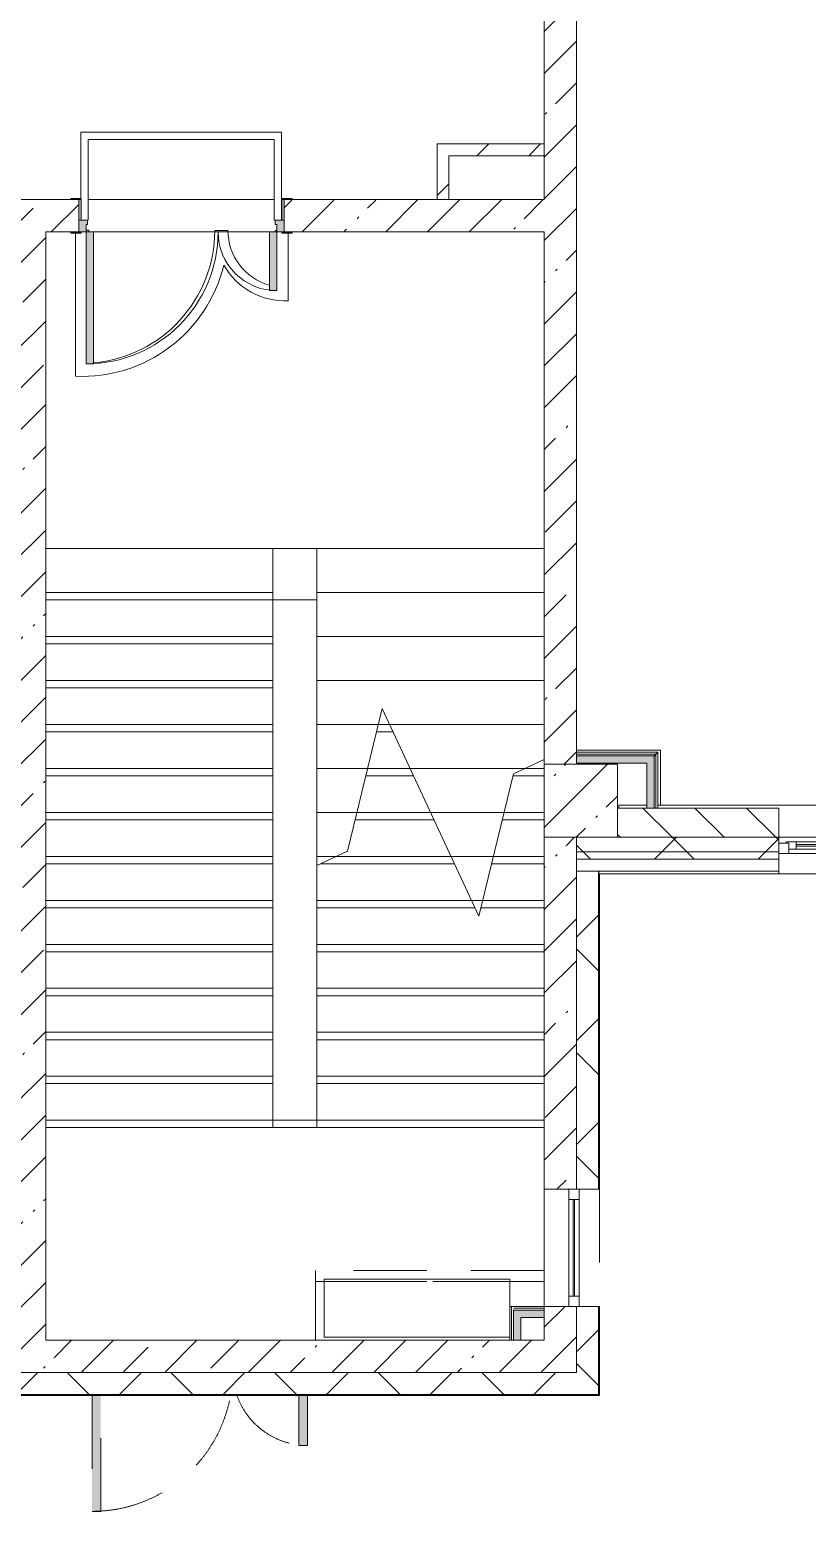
# Model space of a CAD drawing. Header units: millimetres. Extents: x -2766 to 205613, y -8553 to 29000.
# Drawn here: x 150573 to 155879, y -1048 to 9060 of the extents above; entities that cross this region are included whole.
import ezdxf

# ---------------------------------------------------------------- set-up
doc = ezdxf.new("R2010")
doc.units = ezdxf.units.MM
doc.linetypes.add('200_ШТРИХ__ш1_п0_6_', pattern=[800, 500, -300])
for name, color, linetype, lineweight in [('A-DETL-MBND-1', 7, '200_ШТРИХ__ш1_п0_6_', 9), ('A-GLAZ-2', 7, 'Continuous', 5), ('A-WALL', 7, 'Continuous', 9), ('A-WALL-3', 7, 'Continuous', 5), ('I-WALL-3', 7, 'Continuous', 5), ('S-COLS-2', 7, 'Continuous', 5), ('S-STRS-2', 7, 'Continuous', 5), ('S-STRS-MBND-1', 7, 'Continuous', 5)]:
    doc.layers.add(name, color=color, linetype=linetype, lineweight=lineweight)
for name, color, linetype, lineweight, true_color in [('A-DOOR-2', 7, 'Continuous', 5, 0xaaaaaa), ('A-DOOR-3', 7, 'Continuous', 5, 0xe2e2e2), ('A-DOOR-FRAM-3', 7, 'Continuous', 5, 0xe2e2e2), ('A-DOOR-FRAM-4', 7, 'Continuous', 5, 0xaaaaaa), ('A-FLOR-2', 7, 'Continuous', 5, 0xaaaaaa), ('I-WALL-1', 7, 'Continuous', 9, 0xe7e7e7), ('I-WALL-2', 7, 'Continuous', 5, 0xe7e7e7)]:
    doc.layers.add(name, color=color, linetype=linetype, lineweight=lineweight, true_color=true_color)
pattern_1 = [(45, (78603, 0), (-353.5534, 353.5534), []), (135, (78603, 0), (-353.5534, -353.5534), [])]
pattern_2 = [(45, (78603, 0), (-285.1231, 285.1231), []), (45, (78888.1, 0), (-285.1231, 285.1231), [504.031, -100.806, 16.764, -84.042])]
pattern_3 = [(45, (78602.98, 0), (-176.7767, 176.7767), [])]
pattern_4 = [(45, (78603, 0), (-530.33, 530.33), []), (135, (78603, 0), (-530.33, -530.33), [])]

# ---------------------------------------------------------------- blocks, each defined once
blk = doc.blocks.new('BSC_Колонна _Прямоугольная - 500х500-V181-2_2_1_птичка')
at = {"layer": 'S-COLS-2'}
h = blk.add_hatch(dxfattribs=at)
h.set_pattern_fill('FP_117', color=256, style=0, pattern_type=2)
h.set_pattern_definition([(45, (-75730, -3800), (-285.1231, 285.1231), []), (45, (-75444.88, -3800), (-285.1231, 285.1231), [504.031, -100.806, 16.764, -84.042])])
h.paths.add_polyline_path([(128, -250), (250, -250), (250, 250), (-250, 250), (-250, -250), (-30, -250)])
for p, q in [((250, 250), (-250, 250)), ((-250, 250), (-250, -250)), ((250, -250), (250, 250)), ((-250, -250), (250, -250))]:
    blk.add_line(p, q, dxfattribs=at)
blk = doc.blocks.new('110_Дверь_СКБ_2Ст - Д-1 Лестничная клетка EIS60-24319353-2_2_1_птичка')
at = {"layer": 'A-DOOR-3'}
for points in [[(662, 1010), (612, 1005), (612, 110), (662, 110), (662, 962)], [(-638, 510), (-638, 110), (-588, 110), (-588, 510), (-628, 510)], [(697, 30), (699, -110), (712, -110), (712, 30), (699, 30)]]:
    blk.add_hatch(color=256, dxfattribs=at).paths.add_polyline_path(points)
h = blk.add_hatch(color=256, dxfattribs=at)
h.paths.add_polyline_path([(-688, 110), (-688, 30), (-628, 30), (-628, 60), (-638, 60), (-638, 110)])
h.paths.add_polyline_path([(712, 110), (662, 110), (662, 60), (652, 60), (652, 30), (712, 30), (712, 106)])
at = {"layer": 'A-DOOR-FRAM-3'}
for points in [[(-713, 118), (-743, 118), (-743, 110), (-673, 110), (-673, 118), (-695, 118)], [(697, 118), (697, 110), (767, 110), (767, 118), (712, 118)], [(-673, 30), (-688, 30), (-688, -110), (-673, -110), (-673, 30)], [(-713, -110), (-743, -110), (-743, -118), (-673, -118), (-673, -110), (-688, -110)], [(697, -110), (699, -118), (767, -118), (767, -110), (699, -110)]]:
    blk.add_hatch(color=256, dxfattribs=at).paths.add_polyline_path(points)
at = {"layer": 'A-DOOR-2'}
for p, q in [((662, 1010), (612, 1010)), ((612, 1010), (612, 110)), ((662, 110), (662, 1010)), ((-638, 510), (-638, 110)), ((-588, 510), (-638, 510)), ((-588, 110), (-588, 510)), ((-638, 110), (-588, 110)), ((612, 110), (662, 110))]:
    blk.add_line(p, q, dxfattribs=at)
for centre, radius, start, end in [((662, 110), 900, 90, 180), ((-638, 110), 400, 360, 90)]:
    blk.add_arc(centre, radius, start, end, dxfattribs=at)
at = {"layer": 'A-DOOR-FRAM-4'}
for p, q in [((-673, 118), (-743, 118)), ((-743, 118), (-743, 110)), ((-743, 110), (-673, 110)), ((-638, 110), (-688, 110)), ((-688, 110), (-688, 30)), ((-673, 110), (-673, 118)), ((-638, 60), (-638, 110)), ((662, 110), (662, 60)), ((712, 110), (662, 110)), ((767, 118), (697, 118)), ((697, 118), (697, 110)), ((697, 110), (767, 110)), ((712, 30), (712, 110)), ((767, 110), (767, 118)), ((-688, 30), (-628, 30)), ((-673, 30), (-688, 30)), ((-688, 30), (-688, -110)), ((-673, -110), (-673, 30)), ((-628, 60), (-638, 60)), ((-628, 30), (-628, 60)), ((662, 60), (652, 60)), ((652, 60), (652, 30)), ((652, 30), (712, 30)), ((712, 30), (697, 30)), ((697, 30), (697, -110)), ((712, -110), (712, 30)), ((-673, -110), (-743, -110)), ((-743, -110), (-743, -118)), ((-743, -118), (-673, -118)), ((-688, -110), (-673, -110)), ((-673, -118), (-673, -110)), ((697, -110), (712, -110)), ((767, -110), (697, -110)), ((697, -110), (697, -118)), ((697, -118), (767, -118)), ((767, -118), (767, -110))]:
    blk.add_line(p, q, dxfattribs=at)
blk = doc.blocks.new('120_Окно_СКБ_1Ст - 120_Окно_СКБ_1Ст 900х2500_h_-19906150-2_2_1_птичка')
at = {"layer": 'A-GLAZ-2'}
for p, q in [((-450, -75), (-450, -5)), ((-450, -5), (-380, -5)), ((450, -5), (-450, -5)), ((-380, -75), (-450, -75)), ((-450, -75), (-400, -75)), ((-380, -75), (-400, -75)), ((-400, -75), (-400, -85)), ((-400, -85), (400, -85)), ((400, -85), (-400, -85)), ((-380, -5), (-380, -75)), ((380, -35), (-380, -35)), ((-380, -35), (-380, -75)), ((-330, -85), (-330, -35)), ((-330, -55), (330, -55)), ((330, -65), (-330, -65)), ((330, -85), (330, -35)), ((380, -75), (380, -5)), ((380, -5), (450, -5)), ((380, -75), (380, -35)), ((450, -75), (380, -75)), ((400, -75), (380, -75)), ((400, -75), (450, -75)), ((400, -85), (400, -75)), ((450, -5), (450, -75))]:
    blk.add_line(p, q, dxfattribs=at)
blk = doc.blocks.new('110_Дверь_СКБ_2Ст_Наружная - ДН-1_л__ Двухстворчатая 1350 х3200 _ЛК_ в свету с верхним остеклением 2-V249-2_2_1_птичка')
at = {"layer": 'A-DETL-MBND-1'}
for points in [[(754, 869), (694, 869), (694, 79), (754, 79), (754, 92)], [(-716, 419), (-716, 79), (-656, 79), (-656, 419)]]:
    blk.add_hatch(color=256, dxfattribs=at).paths.add_polyline_path(points)
for p, q in [((754, 869), (694, 869)), ((694, 869), (694, 79)), ((754, 79), (754, 869)), ((-716, 419), (-716, 79)), ((-656, 419), (-716, 419)), ((-656, 79), (-656, 419))]:
    blk.add_line(p, q, dxfattribs=at)
for centre, radius, start, end in [((754, -91), 960, 90, 169.737), ((-716, -91), 510, 19.5984, 90)]:
    blk.add_arc(centre, radius, start, end, dxfattribs=at)
blk = doc.blocks.new('120_Окно_СКБ_1Ст - 120_Окно_СКБ_1Ст 800х2500 EI30-23532001-2_2_1_птичка')
at = {"layer": 'A-GLAZ-2'}
for p, q in [((-400, -127), (-400, -57)), ((-400, -57), (-330, -57)), ((400, -57), (-400, -57)), ((-330, -57), (-330, -127)), ((330, -87), (-330, -87)), ((330, -97), (-330, -97)), ((330, -127), (330, -57)), ((330, -57), (400, -57)), ((400, -57), (400, -127)), ((-330, -127), (-400, -127)), ((-400, -127), (400, -127)), ((400, -127), (330, -127))]:
    blk.add_line(p, q, dxfattribs=at)
blk = doc.blocks.new('Зашивка приборов отопления27 - Зашивка приборов отопления-33322407-2_2_1_птичка')
at = {"layer": 'A-DETL-MBND-1'}
for p, q in [((75480, 595), (73920, 595)), ((73920, 595), (73920, 520)), ((73920, 520), (73920, 120)), ((75480, 520), (73920, 520)), ((73920, 520), (73920, 120)), ((73920, 520), (75480, 520)), ((75480, 520), (75480, 595)), ((75480, 350), (75480, 520))]:
    blk.add_line(p, q, dxfattribs=at)

msp = doc.modelspace()

# ---------------------------------------------------------------- hatches: boundary and pattern name
at = {"layer": 'A-WALL-3'}
h = msp.add_hatch(dxfattribs=at)
h.set_pattern_fill('FP_125', color=256, style=0, pattern_type=2)
h.set_pattern_definition([(135, (78602.98, 0), (-176.7767, -176.7767), [])])
h.paths.add_polyline_path([(158953, 3550), (158953, 3750), (158683, 3750), (158683, 3550), (158741.1, 3550)])
h.paths.add_polyline_path([(154593, 3550), (155683, 3550), (155683, 3750), (154583, 3750), (154583, 3550)])
h.paths.add_polyline_path([(157783, 3550), (157783, 3750), (156583, 3750), (156583, 3550), (156939.6, 3550)])
h = msp.add_hatch(dxfattribs=at)
h.set_pattern_fill('FP_121', color=256, style=0, pattern_type=2)
h.set_pattern_definition(pattern_1)
h.paths.add_polyline_path([(159641.9, 3450), (160023, 3450), (160023, 3550), (158683, 3550), (158683, 3450), (159453, 3450)])
h.paths.add_polyline_path([(163303, 3450), (163303, 3550), (162723, 3550), (162723, 3450), (163245, 3450)])
h.paths.add_polyline_path([(154483, 3450), (155683, 3450), (155683, 3550), (154303, 3550), (154303, 3450), (154461, 3450)])
h.paths.add_polyline_path([(157783, 3450), (157783, 3550), (156583, 3550), (156583, 3450), (156939.6, 3450)])
h = msp.add_hatch(dxfattribs=at)
h.set_pattern_fill('FP_121', color=256, style=0, pattern_type=2)
h.set_pattern_definition(pattern_1)
h.paths.add_polyline_path([(162723, 3400), (163403, 3400), (163403, 3450), (162723, 3450), (162723, 3440)])
h.paths.add_polyline_path([(154583, 3400), (155683, 3400), (155683, 3450), (154303, 3450), (154303, 3400), (154483, 3400)])
h.paths.add_polyline_path([(156583, 3400), (157783, 3400), (157783, 3450), (156583, 3450)])
h.paths.add_polyline_path([(159641.9, 3400), (160023, 3400), (160023, 3450), (158683, 3450), (158683, 3400), (158741.1, 3400)])
h = msp.add_hatch(dxfattribs=at)
h.set_pattern_fill('FP_121', color=256, style=0, pattern_type=2)
h.set_pattern_definition(pattern_1)
h.paths.add_polyline_path([(154303, -250), (154453, -250), (154453, 350), (154303, 350), (154303, -100)])
h.paths.add_polyline_path([(154453, 1150), (154453, 3320), (154303, 3320), (154303, 1150)])
h = msp.add_hatch(dxfattribs=at)
h.set_pattern_fill('FP_121', color=256, style=0, pattern_type=2)
h.set_pattern_definition(pattern_1)
h.paths.add_polyline_path([(154237.2, -250), (154303, -250), (154303, -100), (150163, -100), (150163, -250), (154083, -250)])
h.paths.add_polyline_path([(145663, -250), (149263, -247.5), (149263, -100), (145663, -100), (145663, -240)])
h.paths.add_polyline_path([(135013, -250), (135763, -250), (135763, -100), (135013, -100), (135013, -217.8)])
h.paths.add_polyline_path([(144328.6, -250), (144763, -250), (144763, -100), (143763, -100), (143763, -250)])
h.paths.add_polyline_path([(136663, -250), (137413, -250), (137413, -100), (136663, -100), (136663, -221.2)])
h.paths.add_polyline_path([(140663, -250), (140663, -100), (139513, -100), (139513, -250), (139824.7, -250)])
h.paths.add_polyline_path([(131913, -250), (131913, -100), (130513, -100), (130513, -250), (131717.7, -250)])
h.paths.add_polyline_path([(123913, -250), (123913, -100), (123539.3, -100), (123539.3, -250)])
h.paths.add_polyline_path([(126013, -250), (127413, -250), (127413, -100), (126013, -100), (126013, -199)])
h.paths.add_polyline_path([(121263, -250), (122639.3, -250), (122639.3, -100), (121263, -100), (121263, -189.1)])
h.paths.add_polyline_path([(117363, -250), (118163, -250), (118163, -100), (117363, -100), (117363, -181)])
at = {"layer": 'I-WALL-1'}
msp.add_hatch(color=256, dxfattribs=at).paths.add_polyline_path([(153923, 120), (153923, 325), (153873, 320.1), (153873, 120)])
at = {"layer": 'I-WALL-2'}
for points in [[(154782.4, 4055), (154832.4, 4055), (154832.4, 4105), (154303, 4105), (154303, 4055), (154583, 4055)], [(154832.4, 3750), (154832.4, 4055), (154782.4, 4055), (154782.4, 3750)], [(153923, 275), (154083, 275), (154083, 325), (153923, 320.1), (153923, 306.8)]]:
    msp.add_hatch(color=256, dxfattribs=at).paths.add_polyline_path(points)
at = {"layer": 'I-WALL-3'}
h = msp.add_hatch(dxfattribs=at)
h.set_pattern_fill('FP_123', color=256, style=0, pattern_type=2)
h.set_pattern_definition(pattern_2)
h.paths.add_polyline_path([(154083, 7900), (154303, 7900), (154303, 9352.3), (154083, 9352.3), (154083, 8011.4)])
h.paths.add_polyline_path([(154083, 10792.3), (154303, 10792.3), (154303, 10900), (154083, 10900)])
h = msp.add_hatch(dxfattribs=at)
h.set_pattern_fill('FP_127', color=256, style=0, pattern_type=2)
h.set_pattern_definition(pattern_3)
h.paths.add_polyline_path([(153353, 7900), (153433, 7900), (153433, 8280), (153353, 8280), (153353, 7927.1)])
h = msp.add_hatch(dxfattribs=at)
h.set_pattern_fill('FP_127', color=256, style=0, pattern_type=2)
h.set_pattern_definition(pattern_3)
h.paths.add_polyline_path([(154066.6, 8200), (154083, 8200), (154083, 8280), (153433, 8280), (153433, 8200), (153780.8, 8200)])
h = msp.add_hatch(dxfattribs=at)
h.set_pattern_fill('FP_123', color=256, style=0, pattern_type=2)
h.set_pattern_definition(pattern_2)
h.paths.add_polyline_path([(150463, 120), (150683, 120), (150683, 7900), (150463, 7900), (150463, 301.1)])
h = msp.add_hatch(dxfattribs=at)
h.set_pattern_fill('FP_123', color=256, style=0, pattern_type=2)
h.set_pattern_definition(pattern_2)
h.paths.add_polyline_path([(154083, 7680), (154083, 7900), (152308, 7896.2), (152308, 7680), (153538.7, 7680)])
h.paths.add_polyline_path([(150887.9, 7680), (150908, 7683.8), (150908, 7900), (150683, 7900), (150683, 7680), (150886.7, 7680)])
h = msp.add_hatch(dxfattribs=at)
h.set_pattern_fill('FP_123', color=256, style=0, pattern_type=2)
h.set_pattern_definition(pattern_2)
h.paths.add_polyline_path([(154083, -100), (154303, -100), (154303, 350), (154083, 350), (154083, 69.7)])
h.paths.add_polyline_path([(154083, 1150), (154303, 1150), (154303, 3550), (154083, 3550), (154083, 3278.3)])
h.paths.add_polyline_path([(154237.2, 4050), (154303, 4050), (154303, 7900), (154083, 7900), (154083, 4050)])
h = msp.add_hatch(dxfattribs=at)
h.set_pattern_fill('FP_180', color=256, style=0, pattern_type=2)
h.set_pattern_definition(pattern_4)
h.paths.add_polyline_path([(154857.4, 4117.5), (154857.4, 4130), (154303, 4130), (154303, 4117.5), (154844.9, 4117.5)])
h = msp.add_hatch(dxfattribs=at)
h.set_pattern_fill('FP_180', color=256, style=0, pattern_type=2)
h.set_pattern_definition(pattern_4)
h.paths.add_polyline_path([(154844.9, 4105), (154844.9, 4117.5), (154303, 4117.5), (154303, 4105), (154832.4, 4105)])
h = msp.add_hatch(dxfattribs=at)
h.set_pattern_fill('FP_180', color=256, style=0, pattern_type=2)
h.set_pattern_definition(pattern_4)
h.paths.add_polyline_path([(154832.4, 3750), (154844.9, 3750), (154842.8, 4105), (154832.4, 4105), (154832.4, 3770)])
h = msp.add_hatch(dxfattribs=at)
h.set_pattern_fill('FP_180', color=256, style=0, pattern_type=2)
h.set_pattern_definition(pattern_4)
h.paths.add_polyline_path([(154844.9, 3750), (154857.4, 3750), (154857.4, 4117.5), (154844.9, 4117.5), (154844.9, 3770)])
h = msp.add_hatch(dxfattribs=at)
h.set_pattern_fill('FP_123', color=256, style=0, pattern_type=2)
h.set_pattern_definition(pattern_2)
h.paths.add_polyline_path([(151534.9, -100), (154083, -100), (154083, 120), (150463, 120), (150463, -100), (150901.8, -100)])

# ---------------------------------------------------------------- linework, layer by layer
at = {"layer": 'A-DETL-MBND-1'}
for p, q in [((154083, 595), (154083, 1150)), ((154461, 1150), (154461, 350))]:
    msp.add_line(p, q, dxfattribs=at)
at = {"layer": 'A-FLOR-2'}
for p, q in [((150921.3, 8360.1), (150921.3, 7908)), ((152291.3, 8360.1), (150921.3, 8360.1)), ((150971.3, 7760.1), (150971.3, 8310.1)), ((150971.3, 8310.1), (152241.3, 8310.1)), ((152241.3, 8310.1), (152241.3, 7760.1)), ((152291.3, 7760.1), (152291.3, 8360.1)), ((150923, 7760.1), (150971.3, 7760.1)), ((150976.5, 7692.1), (150958, 7692.1)), ((150976.5, 7680), (150976.5, 7692.1)), ((151925.6, 7690.6), (151835.9, 7690.6)), ((152241.3, 7760.1), (152291.3, 7760.1)), ((152258, 7689.1), (152248.1, 7689.1)), ((152248.1, 7689.1), (152248.1, 7680)), ((150886.7, 7672), (150886.7, 6695.1)), ((152337.5, 7210.5), (152337.5, 7672)), ((152233, 5170), (152533, 5170)), ((154303, 4145), (154877.4, 4145)), ((154877.4, 4145), (154877.4, 3770)), ((152583, 536), (152583, 140)), ((153848, 536), (152583, 536)), ((153848, 350), (153848, 536)), ((152583, 140), (153848, 140))]:
    msp.add_line(p, q, dxfattribs=at)
for centre, radius, start, end in [((150930.9, 7689.1), 905, 274.89327, 0.09571), ((152315.3, 7690.6), 389.8, 180, 253.95631), ((150930.9, 7689.1), 995, 267.45356, 346.31888), ((152315.1, 7689.1), 479.2, 209.41362, 272.67589)]:
    msp.add_arc(centre, radius, start, end, dxfattribs=at)
at = {"layer": 'A-WALL'}
for p, q in [((154083, 8200), (154083, 8280)), ((153353, 7900), (153433, 7900)), ((154844.9, 4117.5), (154303, 4117.5)), ((154832.4, 4105), (154303, 4105)), ((154832.4, 3750), (154832.4, 4105)), ((154844.9, 3750), (154844.9, 4117.5)), ((155683, 3550), (154583, 3550)), ((154303, 3450), (155683, 3450)), ((154303, 3400), (155683, 3400)), ((154303, 3320), (155683, 3320)), ((154303, 1150), (154303, 3320)), ((154453, 1150), (154453, 3320)), ((154456, 1150), (154456, 3320)), ((154461, 3300), (154456, 3300)), ((153860.5, 120), (153860.5, 350)), ((154083, 337.5), (153873, 337.5)), ((153873, 120), (153873, 325)), ((154083, 325), (153873, 325)), ((154083, 275), (154083, 350)), ((154303, 350), (154303, -100)), ((154453, -250), (154453, 350)), ((154456, -253), (154456, 350)), ((153848, 120), (153923, 120)), ((154083, -100), (150163, -100)), ((150163, -250), (154453, -250)), ((150163, -253), (154456, -253))]:
    msp.add_line(p, q, dxfattribs=at)
at = {"layer": 'A-WALL-3'}
for p, q in [((155683, 3750), (154583, 3750)), ((155683, 3300), (155683, 3750)), ((155683, 3550), (156583, 3550)), ((154461, 3300), (163553, 3300)), ((154461, 1150), (154461, 3300)), ((154303, 1150), (154461, 1150)), ((154461, 350), (154303, 350)), ((154461, -258), (154461, 350)), ((154303, -100), (154083, -100)), ((144763, -258), (154461, -258))]:
    msp.add_line(p, q, dxfattribs=at)
at = {"layer": 'I-WALL-3'}
for p, q in [((154303, 4050), (154303, 10900)), ((154083, 9352.3), (154083, 8280)), ((153353, 8280), (153353, 7900)), ((154083, 8280), (153353, 8280)), ((153433, 7900), (153433, 8200)), ((153433, 8200), (154083, 8200)), ((154083, 8200), (154083, 7900)), ((150853, 7900), (150463, 7900)), ((150971.3, 7900), (152241.3, 7900)), ((153353, 7900), (152363, 7900)), ((154083, 7900), (153433, 7900)), ((150683, 120), (150683, 7680)), ((150683, 7680), (150853, 7680)), ((151835.3, 7680), (151008, 7680)), ((152208, 7680), (151926.5, 7680)), ((152363, 7680), (154083, 7680)), ((154083, 7680), (154083, 4050)), ((154857.4, 4130), (154303, 4130)), ((154303, 4055), (154782.4, 4055)), ((154782.4, 4055), (154782.4, 3750)), ((154857.4, 3750), (154857.4, 4130)), ((154593, 3770), (154782.4, 3770)), ((154593, 3770), (154593, 3750)), ((154782.4, 3750), (154857.4, 3750)), ((154856.6, 3770), (158953, 3770)), ((154083, 3550), (154083, 1150)), ((154303, 3320), (154303, 3550)), ((154083, 1150), (154303, 1150)), ((153848, 350), (153848, 120)), ((153923, 350), (153848, 350)), ((154303, 350), (153923, 350)), ((153923, 120), (153923, 275)), ((153923, 275), (154083, 275)), ((154083, 275), (154083, 120)), ((153848, 120), (150683, 120)), ((154083, 120), (153923, 120))]:
    msp.add_line(p, q, dxfattribs=at)
at = {"layer": 'S-STRS-2'}
for p, q in [((151835.3, 7680), (151008, 7680)), ((152208, 7680), (151926.5, 7680)), ((152233, 5520), (152533, 5520)), ((152233, 5169.7), (152233, 5520)), ((154083, 5520), (152533, 5520)), ((152533, 5520), (152533, 5220)), ((154083, 5520), (152533, 5520)), ((150683, 5169.7), (152233, 5169.7)), ((150683, 5169.7), (152233, 5169.7)), ((152233, 4869.7), (152233, 5169.7)), ((152533, 5220), (152533, 4920)), ((154083, 5220), (152533, 5220)), ((154083, 5220), (152533, 5220)), ((150683, 4869.7), (152233, 4869.7)), ((150683, 4869.7), (152233, 4869.7)), ((152233, 4569.7), (152233, 4869.7)), ((152533, 4920), (152533, 4620)), ((154083, 4920), (152533, 4920)), ((154083, 4920), (152533, 4920)), ((150683, 4569.7), (152233, 4569.7)), ((150683, 4569.7), (152233, 4569.7)), ((152233, 4269.7), (152233, 4569.7)), ((152533, 4620), (152533, 4320)), ((154083, 4620), (152533, 4620)), ((154083, 4620), (152533, 4620)), ((150683, 4269.7), (152233, 4269.7)), ((150683, 4269.7), (152233, 4269.7)), ((152233, 3969.7), (152233, 4269.7)), ((152533, 4320), (152533, 4020)), ((152951.6, 4320), (152533, 4320)), ((152951.6, 4320), (152533, 4320)), ((153051.6, 4269.7), (152939.3, 4269.7)), ((153051.6, 4269.7), (152939.3, 4269.7)), ((154083, 4320), (153028.2, 4320)), ((154083, 4320), (153028.2, 4320)), ((150683, 3969.7), (152233, 3969.7)), ((150683, 3969.7), (152233, 3969.7)), ((152233, 3669.7), (152233, 3969.7)), ((152533, 4020), (152533, 3720)), ((152878.6, 4020), (152533, 4020)), ((152878.6, 4020), (152533, 4020)), ((153191.5, 3969.7), (152866.4, 3969.7)), ((153191.5, 3969.7), (152866.4, 3969.7)), ((153951.3, 4020), (153168.1, 4020)), ((153951.3, 4020), (153168.1, 4020)), ((154083, 3969.7), (153870.9, 3969.7)), ((154083, 3969.7), (153870.9, 3969.7)), ((150683, 3669.7), (152233, 3669.7)), ((150683, 3669.7), (152233, 3669.7)), ((152233, 3369.7), (152233, 3669.7)), ((152533, 3720), (152533, 3420)), ((152805.7, 3720), (152533, 3720)), ((152805.7, 3720), (152533, 3720)), ((153331.4, 3669.7), (152793.5, 3669.7)), ((153331.4, 3669.7), (152793.5, 3669.7)), ((153810.2, 3720), (153308, 3720)), ((153810.2, 3720), (153308, 3720)), ((154083, 3669.7), (153798, 3669.7)), ((154083, 3669.7), (153798, 3669.7)), ((150683, 3369.7), (152233, 3369.7)), ((150683, 3369.7), (152233, 3369.7)), ((152233, 3069.7), (152233, 3369.7)), ((152533, 3420), (152533, 3358.6)), ((152664.6, 3420), (152533, 3420)), ((152664.6, 3420), (152533, 3420)), ((152533, 3358.6), (152533, 3069.7)), ((153471.3, 3369.7), (152556.8, 3369.7)), ((153471.3, 3369.7), (152556.8, 3369.7)), ((153737.3, 3420), (153447.9, 3420)), ((153737.3, 3420), (153447.9, 3420)), ((154083, 3369.7), (153725.1, 3369.7)), ((154083, 3369.7), (153725.1, 3369.7)), ((150683, 3069.7), (152233, 3069.7)), ((150683, 3069.7), (152233, 3069.7)), ((152233, 2769.7), (152233, 3069.7)), ((152533, 3069.7), (152533, 2769.7)), ((153611.2, 3069.7), (152533, 3069.7)), ((153611.2, 3069.7), (152533, 3069.7)), ((153664.4, 3120), (153587.8, 3120)), ((153664.4, 3120), (153587.8, 3120)), ((154083, 3069.7), (153652.2, 3069.7)), ((154083, 3069.7), (153652.2, 3069.7)), ((150683, 2769.7), (152233, 2769.7)), ((150683, 2769.7), (152233, 2769.7)), ((152233, 2469.7), (152233, 2769.7)), ((152533, 2769.7), (152533, 2469.7)), ((154083, 2769.7), (152533, 2769.7)), ((154083, 2769.7), (152533, 2769.7)), ((150683, 2469.7), (152233, 2469.7)), ((150683, 2469.7), (152233, 2469.7)), ((152233, 2169.7), (152233, 2469.7)), ((152533, 2469.7), (152533, 2169.7)), ((154083, 2469.7), (152533, 2469.7)), ((154083, 2469.7), (152533, 2469.7)), ((150683, 2169.7), (152233, 2169.7)), ((150683, 2169.7), (152233, 2169.7)), ((152233, 1869.7), (152233, 2169.7)), ((152533, 2169.7), (152533, 1869.7)), ((154083, 2169.7), (152533, 2169.7)), ((154083, 2169.7), (152533, 2169.7)), ((150683, 1869.7), (152233, 1869.7)), ((150683, 1869.7), (152233, 1869.7)), ((152233, 1569.7), (152233, 1869.7)), ((152533, 1869.7), (152533, 1569.7)), ((154083, 1869.7), (152533, 1869.7)), ((154083, 1869.7), (152533, 1869.7)), ((150683, 1569.7), (152233, 1569.7)), ((150683, 1569.7), (152233, 1569.7)), ((152533, 1569.7), (152233, 1569.7)), ((154083, 1569.7), (152533, 1569.7)), ((154083, 1569.7), (152533, 1569.7))]:
    msp.add_line(p, q, dxfattribs=at)
at = {"layer": 'S-STRS-MBND-1'}
for p, q in [((154083, 7680), (150683, 7680)), ((150683, 7680), (150683, 5520)), ((154083, 5520), (154083, 7680)), ((150683, 5520), (152233, 5520)), ((150683, 1620), (150683, 5520)), ((150683, 5520), (152233, 5520)), ((152233, 5520), (154083, 5520)), ((152233, 1620), (152233, 5520)), ((150683, 5220), (152233, 5220)), ((150683, 5220), (152233, 5220)), ((150683, 4920), (152233, 4920)), ((150683, 4920), (152233, 4920)), ((150683, 4620), (152233, 4620)), ((150683, 4620), (152233, 4620)), ((152741.5, 3455.9), (152977.8, 4428.1)), ((152977.8, 4428.1), (153638.2, 3011.9)), ((150683, 4320), (152233, 4320)), ((150683, 4320), (152233, 4320)), ((153028.2, 4320), (152951.6, 4320)), ((153028.2, 4320), (152951.6, 4320)), ((153874.4, 3984.1), (154083, 4081.4)), ((150683, 4020), (152233, 4020)), ((150683, 4020), (152233, 4020)), ((153168.1, 4020), (152878.6, 4020)), ((153168.1, 4020), (152878.6, 4020)), ((153638.2, 3011.9), (153874.4, 3984.1)), ((154083, 4020), (153951.3, 4020)), ((154083, 4020), (153951.3, 4020)), ((150683, 3720), (152233, 3720)), ((150683, 3720), (152233, 3720)), ((153308, 3720), (152805.7, 3720)), ((153308, 3720), (152805.7, 3720)), ((154083, 3720), (153810.2, 3720)), ((154083, 3720), (153810.2, 3720)), ((152533, 3358.6), (152741.5, 3455.9)), ((150683, 3420), (152233, 3420)), ((150683, 3420), (152233, 3420)), ((152533, 3358.6), (152533, 1620)), ((153447.9, 3420), (152664.6, 3420)), ((153447.9, 3420), (152664.6, 3420)), ((154083, 3420), (153737.3, 3420)), ((154083, 3420), (153737.3, 3420)), ((154083, 3420), (154083, 1620)), ((150683, 3120), (152233, 3120)), ((150683, 3120), (152233, 3120)), ((153587.8, 3120), (152533, 3120)), ((153587.8, 3120), (152533, 3120)), ((154083, 3120), (153664.4, 3120)), ((154083, 3120), (153664.4, 3120)), ((150683, 2820), (152233, 2820)), ((150683, 2820), (152233, 2820)), ((154083, 2820), (152533, 2820)), ((154083, 2820), (152533, 2820)), ((150683, 2520), (152233, 2520)), ((150683, 2520), (152233, 2520)), ((154083, 2520), (152533, 2520)), ((154083, 2520), (152533, 2520)), ((150683, 2220), (152233, 2220)), ((150683, 2220), (152233, 2220)), ((154083, 2220), (152533, 2220)), ((154083, 2220), (152533, 2220)), ((150683, 1920), (152233, 1920)), ((150683, 1920), (152233, 1920)), ((154083, 1920), (152533, 1920)), ((154083, 1920), (152533, 1920)), ((150683, 1620), (150683, 120)), ((150683, 1620), (152233, 1620)), ((150683, 1620), (152233, 1620)), ((152533, 1620), (152233, 1620)), ((154083, 1620), (152533, 1620)), ((154083, 1620), (152533, 1620)), ((154083, 120), (154083, 1620)), ((150683, 120), (154083, 120))]:
    msp.add_line(p, q, dxfattribs=at)

# ---------------------------------------------------------------- block references
at = {"layer": 'A-DETL-MBND-1'}
msp.add_blockref('Зашивка приборов отопления27 - Зашивка приборов отопления-33322407-2_2_1_птичка', (78603, 0), dxfattribs=at)
at = {"layer": 'A-DETL-MBND-1', "rotation": 180}
msp.add_blockref('110_Дверь_СКБ_2Ст_Наружная - ДН-1_л__ Двухстворчатая 1350 х3200 _ЛК_ в свету с верхним остеклением 2-V249-2_2_1_птичка', (151752.5, -179), dxfattribs=at)
at = {"layer": 'A-DOOR-2', "rotation": 180}
msp.add_blockref('110_Дверь_СКБ_2Ст - Д-1 Лестничная клетка EIS60-24319353-2_2_1_птичка', (151620.5, 7790), dxfattribs=at)
at = {"layer": 'A-GLAZ-2'}
for name, p, rotation in [('120_Окно_СКБ_1Ст - 120_Окно_СКБ_1Ст 900х2500_h_-19906150-2_2_1_птичка', (156133, 3435), 180), ('120_Окно_СКБ_1Ст - 120_Окно_СКБ_1Ст 800х2500 EI30-23532001-2_2_1_птичка', (154378, 750), 270)]:
    msp.add_blockref(name, p, dxfattribs=dict(at, rotation=rotation))
at = {"layer": 'S-COLS-2'}
msp.add_blockref('BSC_Колонна _Прямоугольная - 500х500-V181-2_2_1_птичка', (154333, 3800), dxfattribs=at)

doc.saveas('drawing.dxf')
